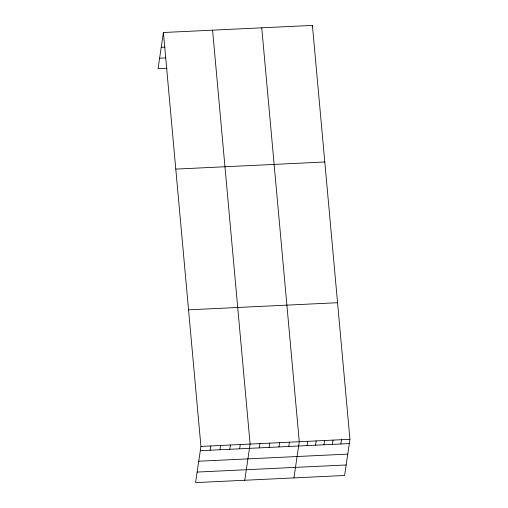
<?xml version="1.0" encoding="UTF-8"?>
<svg xmlns="http://www.w3.org/2000/svg" width="508" height="508" viewBox="0 0 508 508"><rect width="100%" height="100%" fill="white"/><g stroke="black" fill="none" stroke-linecap="round" stroke-linejoin="round"><path stroke-width="0.76" d="M163.405 32.512L200.933 446.418L195.586 482.6L344.595 475.488L349.942 439.306L312.414 25.4L163.405 32.512L158.058 68.694L167.138 68.263M210.134 450.221L210.763 445.948M219.97 449.751L220.599 445.478M229.806 449.282L230.435 445.008M239.636 448.812L240.271 444.538M244.761 480.25L250.101 444.068L212.579 30.169M312.204 26.822L312.414 25.4M259.309 447.878L259.937 443.598M269.138 447.408L269.773 443.128M278.975 446.938L279.61 442.665M288.811 446.469L289.439 442.195M293.935 477.907L299.276 441.725L261.747 27.819M307.086 445.592L307.721 441.319M315.531 445.192L316.166 440.919M323.977 444.786L324.606 440.512M332.423 444.386L333.051 440.112M340.862 443.979L341.497 439.706M161.22 47.32L164.998 47.136M159.614 58.166L165.665 57.88M175.787 169.101L324.796 161.988M188.544 309.829L337.553 302.717M200.933 446.418L349.942 439.306M200.298 450.691L349.307 443.579M198.742 461.22L347.751 454.108M197.142 472.072L346.151 464.96"/></g></svg>
